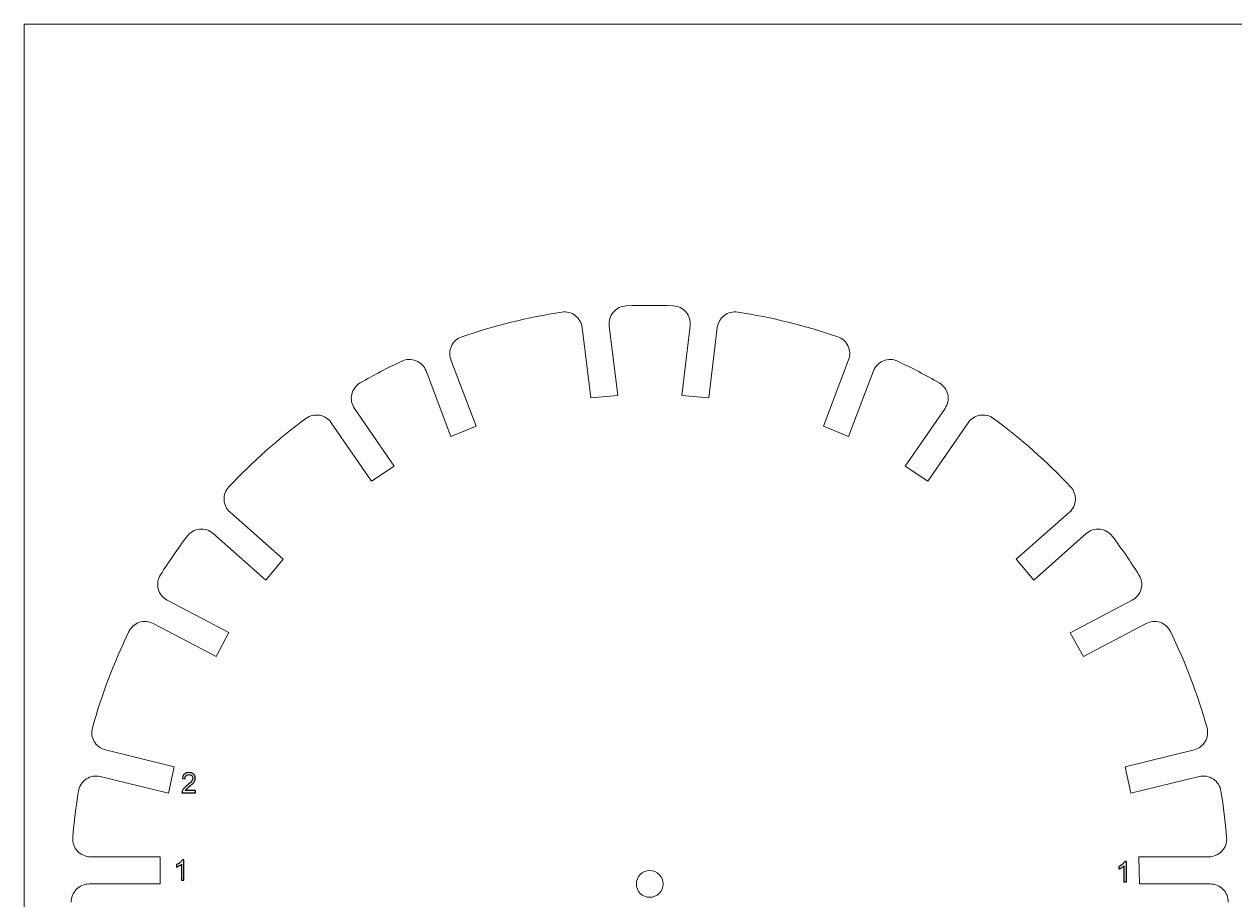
# Model space of a CAD drawing. Header units: millimetres. Extents: x -308 to 392, y -293 to 257.
# Drawn here: x -307.9 to -171.9, y 158.6 to 256.9 of the extents above; entities that cross this region are included whole.
import ezdxf

# ---------------------------------------------------------------- set-up
doc = ezdxf.new("R2010")
doc.units = ezdxf.units.MM
doc.header["$MEASUREMENT"] = 0
doc.layers.add('MAKE2D$VISIBLE$LINES', color=7, linetype='Continuous')

msp = doc.modelspace()

# ---------------------------------------------------------------- linework, layer by layer
at = {"layer": 'MAKE2D$VISIBLE$LINES', "color": 250, "lineweight": 20}
msp.add_lwpolyline([(-307.8621, -293.0758), (392.1379, -293.0758), (392.1379, 256.9242), (-307.8621, 256.9242), (-307.8621, -293.0758)], close=True, dxfattribs=at)
at = {"layer": 'MAKE2D$VISIBLE$LINES', "color": 18, "lineweight": 9}
for points in [[(-247.4907, 224.5782), (-251.3085, 223.9911), (-255.0664, 223.0649), (-258.7197, 221.8105)], [(-234.974, 225.2799), (-236.7315, 225.3513), (-238.4912, 225.3513), (-240.2487, 225.2799)], [(-216.5031, 221.8105), (-220.1564, 223.0649), (-223.9142, 223.9911), (-227.732, 224.5782)], [(-265.4582, 219.0663), (-267.0476, 218.3127), (-268.6057, 217.495), (-270.1287, 216.615)], [(-205.094, 216.615), (-206.617, 217.495), (-208.1751, 218.3127), (-209.7645, 219.0663)], [(-276.2152, 212.6282), (-279.3228, 210.3342), (-282.2198, 207.7677), (-284.8717, 204.9592)], [(-190.351, 204.9592), (-193.0029, 207.7677), (-195.8999, 210.3342), (-199.0076, 212.6282)], [(-289.5631, 199.3977), (-290.6202, 197.9919), (-291.6198, 196.5437), (-292.5594, 195.0567)], [(-182.6633, 195.0567), (-183.6029, 196.5436), (-184.6025, 197.9918), (-185.6596, 199.3977)], [(-296.0959, 188.6981), (-297.7815, 185.2226), (-299.154, 181.6038), (-300.1969, 177.8846)], [(-175.0258, 177.8846), (-176.0688, 181.6038), (-177.4412, 185.2226), (-179.1268, 188.6981)], [(-301.7664, 170.7799), (-302.0491, 169.0438), (-302.2611, 167.297), (-302.4021, 165.5437)], [(-172.8205, 165.5437), (-172.9615, 167.297), (-173.1736, 169.0439), (-173.4563, 170.78)]]:
    msp.add_open_spline(points, degree=3, dxfattribs=at)
for points, knots in [([(-245.2013, 222.8425), (-245.2666, 223.38), (-245.547, 223.8681), (-245.9785, 224.1952), (-245.9785, 224.1952), (-246.4099, 224.5223), (-246.9556, 224.6605), (-247.4907, 224.5782)], [0, 0, 0, 0, 0.33333333, 0.33333333, 0.33333333, 0.33333333, 1, 1, 1, 1]), ([(-240.2487, 225.2799), (-240.8066, 225.2572), (-241.3295, 225.0024), (-241.6912, 224.5771), (-241.6912, 224.5771), (-242.0528, 224.1518), (-242.2203, 223.5947), (-242.153, 223.0405)], [0, 0, 0, 0, 0.33333333, 0.33333333, 0.33333333, 0.33333333, 1, 1, 1, 1]), ([(-233.0698, 223.0404), (-233.0025, 223.5946), (-233.1699, 224.1518), (-233.5315, 224.5771), (-233.5315, 224.5771), (-233.8932, 225.0024), (-234.4162, 225.2572), (-234.974, 225.2798)], [0, 0, 0, 0, 0.33333333, 0.33333333, 0.33333333, 0.33333333, 1, 1, 1, 1]), ([(-227.732, 224.5782), (-228.2671, 224.6605), (-228.8128, 224.5223), (-229.2443, 224.1952), (-229.2443, 224.1952), (-229.6757, 223.8681), (-229.9561, 223.38), (-230.0214, 222.8425)], [0, 0, 0, 0, 0.33333333, 0.33333333, 0.33333333, 0.33333333, 1, 1, 1, 1]), ([(-242.153, 223.0405), (-242.153, 223.0405), (-241.2029, 215.216), (-241.2029, 215.216), (-241.2029, 215.216), (-241.2029, 215.216), (-244.2409, 214.9324), (-244.2409, 214.9324), (-244.2409, 214.9324), (-244.2409, 214.9324), (-245.2013, 222.8425), (-245.2013, 222.8425)], [0, 0, 0, 0, 0.25, 0.25, 0.25, 0.25, 0.5, 0.5, 0.5, 0.5, 1, 1, 1, 1]), ([(-230.0214, 222.8425), (-230.0214, 222.8425), (-230.9818, 214.9324), (-230.9818, 214.9324), (-230.9818, 214.9324), (-230.9818, 214.9324), (-234.0198, 215.216), (-234.0198, 215.216), (-234.0198, 215.216), (-234.0198, 215.216), (-233.0698, 223.0404), (-233.0698, 223.0404)], [0, 0, 0, 0, 0.25, 0.25, 0.25, 0.25, 0.5, 0.5, 0.5, 0.5, 1, 1, 1, 1]), ([(-258.7197, 221.8105), (-259.2318, 221.6347), (-259.6507, 221.2588), (-259.8807, 220.7686), (-259.8807, 220.7686), (-260.1107, 220.2785), (-260.1322, 219.716), (-259.9402, 219.2097)], [0, 0, 0, 0, 0.33333333, 0.33333333, 0.33333333, 0.33333333, 1, 1, 1, 1]), ([(-215.2825, 219.2097), (-215.0905, 219.716), (-215.112, 220.2785), (-215.342, 220.7686), (-215.342, 220.7686), (-215.572, 221.2588), (-215.991, 221.6347), (-216.5031, 221.8105)], [0, 0, 0, 0, 0.33333333, 0.33333333, 0.33333333, 0.33333333, 1, 1, 1, 1]), ([(-262.7314, 217.9683), (-262.9294, 218.4904), (-263.3365, 218.9059), (-263.8544, 219.1144), (-263.8544, 219.1144), (-264.3723, 219.3229), (-264.9538, 219.3055), (-265.4582, 219.0663)], [0, 0, 0, 0, 0.33333333, 0.33333333, 0.33333333, 0.33333333, 1, 1, 1, 1]), ([(-259.9402, 219.2097), (-259.9402, 219.2097), (-257.1146, 211.7593), (-257.1146, 211.7593), (-257.1146, 211.7593), (-257.1146, 211.7593), (-259.9364, 210.5986), (-259.9364, 210.5986), (-259.9364, 210.5986), (-259.9364, 210.5986), (-262.7314, 217.9683), (-262.7314, 217.9683)], [0, 0, 0, 0, 0.25, 0.25, 0.25, 0.25, 0.5, 0.5, 0.5, 0.5, 1, 1, 1, 1]), ([(-212.4913, 217.9683), (-212.4913, 217.9683), (-215.2863, 210.5986), (-215.2863, 210.5986), (-215.2863, 210.5986), (-215.2863, 210.5986), (-218.1081, 211.7593), (-218.1081, 211.7593), (-218.1081, 211.7593), (-218.1081, 211.7593), (-215.2825, 219.2097), (-215.2825, 219.2097)], [0, 0, 0, 0, 0.25, 0.25, 0.25, 0.25, 0.5, 0.5, 0.5, 0.5, 1, 1, 1, 1]), ([(-209.7645, 219.0663), (-210.269, 219.3055), (-210.8504, 219.3229), (-211.3683, 219.1144), (-211.3683, 219.1144), (-211.8862, 218.9059), (-212.2934, 218.4904), (-212.4913, 217.9683)], [0, 0, 0, 0, 0.33333333, 0.33333333, 0.33333333, 0.33333333, 1, 1, 1, 1]), ([(-270.1287, 216.615), (-270.6122, 216.3357), (-270.9568, 215.8671), (-271.0794, 215.3224), (-271.0794, 215.3224), (-271.202, 214.7777), (-271.0913, 214.2066), (-270.7742, 213.7472)], [0, 0, 0, 0, 0.33333333, 0.33333333, 0.33333333, 0.33333333, 1, 1, 1, 1]), ([(-204.4486, 213.7471), (-204.1314, 214.2066), (-204.0208, 214.7777), (-204.1433, 215.3224), (-204.1433, 215.3224), (-204.2659, 215.8671), (-204.6106, 216.3357), (-205.094, 216.615)], [0, 0, 0, 0, 0.33333333, 0.33333333, 0.33333333, 0.33333333, 1, 1, 1, 1]), ([(-270.7742, 213.7472), (-270.7742, 213.7472), (-266.2967, 207.2605), (-266.2967, 207.2605), (-266.2967, 207.2605), (-266.2967, 207.2605), (-268.8549, 205.5975), (-268.8549, 205.5975), (-268.8549, 205.5975), (-268.8549, 205.5975), (-273.3814, 212.1553), (-273.3814, 212.1553)], [0, 0, 0, 0, 0.25, 0.25, 0.25, 0.25, 0.5, 0.5, 0.5, 0.5, 1, 1, 1, 1]), ([(-201.8413, 212.1553), (-201.8413, 212.1553), (-206.3678, 205.5975), (-206.3678, 205.5975), (-206.3678, 205.5975), (-206.3678, 205.5975), (-208.926, 207.2605), (-208.926, 207.2605), (-208.926, 207.2605), (-208.926, 207.2605), (-204.4486, 213.7471), (-204.4486, 213.7471)], [0, 0, 0, 0, 0.25, 0.25, 0.25, 0.25, 0.5, 0.5, 0.5, 0.5, 1, 1, 1, 1]), ([(-273.3814, 212.1553), (-273.689, 212.6009), (-274.1641, 212.9027), (-274.6981, 212.9919), (-274.6981, 212.9919), (-275.2322, 213.081), (-275.7796, 212.9498), (-276.2152, 212.6282)], [0, 0, 0, 0, 0.33333333, 0.33333333, 0.33333333, 0.33333333, 1, 1, 1, 1]), ([(-199.0076, 212.6282), (-199.4432, 212.9498), (-199.9905, 213.081), (-200.5246, 212.9918), (-200.5246, 212.9918), (-201.0587, 212.9027), (-201.5338, 212.6009), (-201.8413, 212.1553)], [0, 0, 0, 0, 0.33333333, 0.33333333, 0.33333333, 0.33333333, 1, 1, 1, 1]), ([(-284.8717, 204.9592), (-285.2434, 204.5655), (-285.4396, 204.038), (-285.4155, 203.4971), (-285.4155, 203.4971), (-285.3914, 202.9562), (-285.149, 202.4481), (-284.7438, 202.0891)], [0, 0, 0, 0, 0.33333333, 0.33333333, 0.33333333, 0.33333333, 1, 1, 1, 1]), ([(-190.479, 202.0891), (-190.0737, 202.4481), (-189.8313, 202.9561), (-189.8072, 203.497), (-189.8072, 203.497), (-189.7831, 204.0379), (-189.9793, 204.5655), (-190.351, 204.9592)], [0, 0, 0, 0, 0.33333333, 0.33333333, 0.33333333, 0.33333333, 1, 1, 1, 1]), ([(-284.7438, 202.0891), (-284.7438, 202.0891), (-278.7795, 196.8052), (-278.7795, 196.8052), (-278.7795, 196.8052), (-278.7795, 196.8052), (-280.7386, 194.4661), (-280.7386, 194.4661), (-280.7386, 194.4661), (-280.7386, 194.4661), (-286.6383, 199.6927), (-286.6383, 199.6927)], [0, 0, 0, 0, 0.25, 0.25, 0.25, 0.25, 0.5, 0.5, 0.5, 0.5, 1, 1, 1, 1]), ([(-188.5844, 199.6927), (-188.5844, 199.6927), (-194.4841, 194.4661), (-194.4841, 194.4661), (-194.4841, 194.4661), (-194.4841, 194.4661), (-196.4433, 196.8052), (-196.4433, 196.8052), (-196.4433, 196.8052), (-196.4433, 196.8052), (-190.479, 202.0891), (-190.479, 202.0891)], [0, 0, 0, 0, 0.25, 0.25, 0.25, 0.25, 0.5, 0.5, 0.5, 0.5, 1, 1, 1, 1]), ([(-286.6383, 199.6927), (-287.0562, 200.063), (-287.6098, 200.2417), (-288.1653, 200.1856), (-288.1653, 200.1856), (-288.7208, 200.1296), (-289.2275, 199.8439), (-289.5631, 199.3977)], [0, 0, 0, 0, 0.33333333, 0.33333333, 0.33333333, 0.33333333, 1, 1, 1, 1]), ([(-185.6596, 199.3977), (-185.9952, 199.8439), (-186.5019, 200.1296), (-187.0574, 200.1856), (-187.0574, 200.1856), (-187.6129, 200.2417), (-188.1665, 200.063), (-188.5844, 199.6927)], [0, 0, 0, 0, 0.33333333, 0.33333333, 0.33333333, 0.33333333, 1, 1, 1, 1]), ([(-292.5594, 195.0567), (-292.8577, 194.5848), (-292.9451, 194.0096), (-292.8005, 193.4704), (-292.8005, 193.4704), (-292.6559, 192.9311), (-292.2925, 192.4769), (-291.7982, 192.2174)], [0, 0, 0, 0, 0.33333333, 0.33333333, 0.33333333, 0.33333333, 1, 1, 1, 1]), ([(-183.4246, 192.2174), (-182.9302, 192.4768), (-182.5668, 192.9311), (-182.4223, 193.4704), (-182.4223, 193.4704), (-182.2777, 194.0096), (-182.3651, 194.5847), (-182.6633, 195.0567)], [0, 0, 0, 0, 0.33333333, 0.33333333, 0.33333333, 0.33333333, 1, 1, 1, 1]), ([(-291.7982, 192.2174), (-291.7982, 192.2174), (-284.894, 188.5938), (-284.894, 188.5938), (-284.894, 188.5938), (-284.894, 188.5938), (-286.3114, 185.8932), (-286.3114, 185.8932), (-286.3114, 185.8932), (-286.3114, 185.8932), (-293.367, 189.5962), (-293.367, 189.5962)], [0, 0, 0, 0, 0.25, 0.25, 0.25, 0.25, 0.5, 0.5, 0.5, 0.5, 1, 1, 1, 1]), ([(-181.8558, 189.5962), (-181.8558, 189.5962), (-188.9113, 185.8932), (-188.9113, 185.8932), (-188.9113, 185.8932), (-188.9113, 185.8932), (-190.4036, 188.5545), (-190.4036, 188.5545), (-190.4036, 188.5545), (-190.4036, 188.5545), (-183.4246, 192.2174), (-183.4246, 192.2174)], [0, 0, 0, 0, 0.25, 0.25, 0.25, 0.25, 0.5, 0.5, 0.5, 0.5, 1, 1, 1, 1]), ([(-293.367, 189.5962), (-293.8464, 189.8478), (-294.4073, 189.8943), (-294.9217, 189.7251), (-294.9217, 189.7251), (-295.436, 189.5558), (-295.8597, 189.1852), (-296.0959, 188.6981)], [0, 0, 0, 0, 0.33333333, 0.33333333, 0.33333333, 0.33333333, 1, 1, 1, 1]), ([(-179.1268, 188.6981), (-179.3631, 189.1852), (-179.7868, 189.5558), (-180.3011, 189.7251), (-180.3011, 189.7251), (-180.8154, 189.8943), (-181.3763, 189.8478), (-181.8558, 189.5962)], [0, 0, 0, 0, 0.33333333, 0.33333333, 0.33333333, 0.33333333, 1, 1, 1, 1]), ([(-300.1969, 177.8846), (-300.3431, 177.3633), (-300.2717, 176.805), (-299.999, 176.3372), (-299.999, 176.3372), (-299.7263, 175.8695), (-299.2756, 175.5323), (-298.7499, 175.4027)], [0, 0, 0, 0, 0.33333333, 0.33333333, 0.33333333, 0.33333333, 1, 1, 1, 1]), ([(-176.4729, 175.4027), (-175.9472, 175.5323), (-175.4965, 175.8695), (-175.2238, 176.3372), (-175.2238, 176.3372), (-174.951, 176.8049), (-174.8796, 177.3633), (-175.0258, 177.8846)], [0, 0, 0, 0, 0.33333333, 0.33333333, 0.33333333, 0.33333333, 1, 1, 1, 1]), ([(-298.7499, 175.4027), (-298.7499, 175.4027), (-291.0132, 173.4958), (-291.0132, 173.4958), (-291.0132, 173.4958), (-291.0132, 173.4958), (-291.6609, 170.5142), (-291.6609, 170.5142), (-291.6609, 170.5142), (-291.6609, 170.5142), (-299.3137, 172.4004), (-299.3137, 172.4004)], [0, 0, 0, 0, 0.25, 0.25, 0.25, 0.25, 0.5, 0.5, 0.5, 0.5, 1, 1, 1, 1]), ([(-175.909, 172.4004), (-175.909, 172.4004), (-183.5618, 170.5142), (-183.5618, 170.5142), (-183.5618, 170.5142), (-183.5618, 170.5142), (-184.2096, 173.4958), (-184.2096, 173.4958), (-184.2096, 173.4958), (-184.2096, 173.4958), (-176.4729, 175.4027), (-176.4729, 175.4027)], [0, 0, 0, 0, 0.25, 0.25, 0.25, 0.25, 0.5, 0.5, 0.5, 0.5, 1, 1, 1, 1]), ([(-299.3137, 172.4004), (-299.8558, 172.534), (-300.4291, 172.435), (-300.8949, 172.1272), (-300.8949, 172.1272), (-301.3607, 171.8194), (-301.6767, 171.331), (-301.7664, 170.7799)], [0, 0, 0, 0, 0.33333333, 0.33333333, 0.33333333, 0.33333333, 1, 1, 1, 1]), ([(-173.4563, 170.78), (-173.5461, 171.331), (-173.862, 171.8195), (-174.3278, 172.1272), (-174.3278, 172.1272), (-174.7937, 172.435), (-175.3669, 172.534), (-175.909, 172.4004)], [0, 0, 0, 0, 0.33333333, 0.33333333, 0.33333333, 0.33333333, 1, 1, 1, 1]), ([(-302.4021, 165.5437), (-302.4468, 164.9872), (-302.2569, 164.4373), (-301.8783, 164.0271), (-301.8783, 164.0271), (-301.4997, 163.6168), (-300.9668, 163.3834), (-300.4085, 163.3834)], [0, 0, 0, 0, 0.33333333, 0.33333333, 0.33333333, 0.33333333, 1, 1, 1, 1]), ([(-174.8141, 163.3834), (-174.2558, 163.3834), (-173.7229, 163.6168), (-173.3443, 164.0271), (-173.3443, 164.0271), (-172.9657, 164.4374), (-172.7758, 164.9872), (-172.8205, 165.5437)], [0, 0, 0, 0, 0.33333333, 0.33333333, 0.33333333, 0.33333333, 1, 1, 1, 1]), ([(-300.4085, 163.3834), (-300.4085, 163.3834), (-292.6114, 163.3834), (-292.6114, 163.3834), (-292.6114, 163.3834), (-292.6114, 163.3834), (-292.6114, 160.3334), (-292.6114, 160.3334), (-292.6114, 160.3334), (-292.6114, 160.3334), (-300.5796, 160.3334), (-300.5796, 160.3334)], [0, 0, 0, 0, 0.25, 0.25, 0.25, 0.25, 0.5, 0.5, 0.5, 0.5, 1, 1, 1, 1]), ([(-174.6431, 160.3334), (-174.6431, 160.3334), (-182.6114, 160.3334), (-182.6114, 160.3334), (-182.6114, 160.3334), (-182.6114, 160.3334), (-182.696, 163.3834), (-182.696, 163.3834), (-182.696, 163.3834), (-182.696, 163.3834), (-174.8141, 163.3834), (-174.8141, 163.3834)], [0, 0, 0, 0, 0.25, 0.25, 0.25, 0.25, 0.5, 0.5, 0.5, 0.5, 1, 1, 1, 1]), ([(-236.1114, 160.3334), (-236.1114, 161.1618), (-236.7829, 161.8334), (-237.6114, 161.8334), (-237.6114, 161.8334), (-238.4398, 161.8334), (-239.1114, 161.1619), (-239.1114, 160.3334), (-239.1114, 160.3334), (-239.1114, 159.505), (-238.4398, 158.8334), (-237.6114, 158.8334), (-237.6114, 158.8334), (-236.7829, 158.8334), (-236.1114, 159.505), (-236.1114, 160.3334)], [0, 0, 0, 0, 0.2, 0.2, 0.2, 0.2, 0.4, 0.4, 0.4, 0.4, 0.6, 0.6, 0.6, 0.6, 1, 1, 1, 1]), ([(-300.5796, 160.3334), (-301.1211, 160.3334), (-301.6394, 160.1139), (-302.0161, 159.725), (-302.0161, 159.725), (-302.3928, 159.3361), (-302.5958, 158.8111), (-302.5786, 158.2699)], [0, 0, 0, 0, 0.33333333, 0.33333333, 0.33333333, 0.33333333, 1, 1, 1, 1]), ([(-172.6441, 158.2699), (-172.6269, 158.8111), (-172.8299, 159.3361), (-173.2066, 159.725), (-173.2066, 159.725), (-173.5834, 160.1139), (-174.1017, 160.3334), (-174.6431, 160.3334)], [0, 0, 0, 0, 0.33333333, 0.33333333, 0.33333333, 0.33333333, 1, 1, 1, 1])]:
    msp.add_open_spline(points, degree=3, knots=knots, dxfattribs=at)
at = {"layer": 'MAKE2D$VISIBLE$LINES', "color": 250}
for points, knots in [([(-288.643, 170.8278), (-288.643, 170.8278), (-288.643, 170.5611), (-288.643, 170.5611), (-288.643, 170.5611), (-288.643, 170.5611), (-290.1479, 170.5611), (-290.1479, 170.5611), (-290.1479, 170.5611), (-290.15, 170.6283), (-290.1389, 170.6929), (-290.1151, 170.7553), (-290.1151, 170.7553), (-290.0765, 170.8574), (-290.0146, 170.9585), (-289.9294, 171.0575), (-289.9294, 171.0575), (-289.8442, 171.1564), (-289.7225, 171.2707), (-289.5643, 171.4004), (-289.5643, 171.4004), (-289.3182, 171.603), (-289.151, 171.7634), (-289.0637, 171.8819), (-289.0637, 171.8819), (-288.9758, 172.0004), (-288.9319, 172.1126), (-288.9319, 172.2185), (-288.9319, 172.2185), (-288.9319, 172.329), (-288.9716, 172.4222), (-289.051, 172.4984), (-289.051, 172.4984), (-289.1303, 172.5741), (-289.2341, 172.6122), (-289.3616, 172.6122), (-289.3616, 172.6122), (-289.4965, 172.6122), (-289.6045, 172.5719), (-289.6854, 172.4915), (-289.6854, 172.4915), (-289.7664, 172.4116), (-289.8071, 172.3005), (-289.8082, 172.1581), (-289.8082, 172.1581), (-289.8082, 172.1581), (-290.0939, 172.1867), (-290.0939, 172.1867), (-290.0939, 172.1867), (-290.0744, 172.4005), (-290.0003, 172.5635), (-289.8722, 172.6757), (-289.8722, 172.6757), (-289.7436, 172.7878), (-289.5717, 172.8439), (-289.3552, 172.8439), (-289.3552, 172.8439), (-289.1372, 172.8439), (-288.9642, 172.7836), (-288.8372, 172.6624), (-288.8372, 172.6624), (-288.7096, 172.5412), (-288.6461, 172.391), (-288.6461, 172.2121), (-288.6461, 172.2121), (-288.6461, 172.1211), (-288.6647, 172.0317), (-288.7022, 171.9438), (-288.7022, 171.9438), (-288.7393, 171.8554), (-288.8012, 171.7628), (-288.8874, 171.6655), (-288.8874, 171.6655), (-288.9742, 171.5686), (-289.1176, 171.4348), (-289.3177, 171.2654), (-289.3177, 171.2654), (-289.4854, 171.1247), (-289.5934, 171.0294), (-289.641, 170.9791), (-289.641, 170.9791), (-289.6886, 170.9289), (-289.7278, 170.8786), (-289.759, 170.8278), (-289.759, 170.8278), (-289.759, 170.8278), (-288.643, 170.8278), (-288.643, 170.8278)], [0, 0, 0, 0, 0.04347826, 0.04347826, 0.04347826, 0.04347826, 0.08695652, 0.08695652, 0.08695652, 0.08695652, 0.13043478, 0.13043478, 0.13043478, 0.13043478, 0.17391304, 0.17391304, 0.17391304, 0.17391304, 0.2173913, 0.2173913, 0.2173913, 0.2173913, 0.26086957, 0.26086957, 0.26086957, 0.26086957, 0.30434783, 0.30434783, 0.30434783, 0.30434783, 0.34782609, 0.34782609, 0.34782609, 0.34782609, 0.39130435, 0.39130435, 0.39130435, 0.39130435, 0.43478261, 0.43478261, 0.43478261, 0.43478261, 0.47826087, 0.47826087, 0.47826087, 0.47826087, 0.52173913, 0.52173913, 0.52173913, 0.52173913, 0.56521739, 0.56521739, 0.56521739, 0.56521739, 0.60869565, 0.60869565, 0.60869565, 0.60869565, 0.65217391, 0.65217391, 0.65217391, 0.65217391, 0.69565217, 0.69565217, 0.69565217, 0.69565217, 0.73913043, 0.73913043, 0.73913043, 0.73913043, 0.7826087, 0.7826087, 0.7826087, 0.7826087, 0.82608696, 0.82608696, 0.82608696, 0.82608696, 0.86956522, 0.86956522, 0.86956522, 0.86956522, 0.91304348, 0.91304348, 0.91304348, 0.91304348, 1, 1, 1, 1]), ([(-289.9187, 160.7717), (-289.9187, 160.7717), (-290.1981, 160.7717), (-290.1981, 160.7717), (-290.1981, 160.7717), (-290.1981, 160.7717), (-290.1981, 162.5508), (-290.1981, 162.5508), (-290.1981, 162.5508), (-290.2653, 162.4862), (-290.3537, 162.4222), (-290.4627, 162.3581), (-290.4627, 162.3581), (-290.5717, 162.2941), (-290.6701, 162.246), (-290.7569, 162.2142), (-290.7569, 162.2142), (-290.7569, 162.2142), (-290.7569, 162.4841), (-290.7569, 162.4841), (-290.7569, 162.4841), (-290.6008, 162.5571), (-290.4643, 162.646), (-290.3473, 162.7508), (-290.3473, 162.7508), (-290.2304, 162.855), (-290.1473, 162.9561), (-290.0986, 163.0545), (-290.0986, 163.0545), (-290.0986, 163.0545), (-289.9187, 163.0545), (-289.9187, 163.0545), (-289.9187, 163.0545), (-289.9187, 163.0545), (-289.9187, 160.7717), (-289.9187, 160.7717)], [0, 0, 0, 0, 0.1, 0.1, 0.1, 0.1, 0.2, 0.2, 0.2, 0.2, 0.3, 0.3, 0.3, 0.3, 0.4, 0.4, 0.4, 0.4, 0.5, 0.5, 0.5, 0.5, 0.6, 0.6, 0.6, 0.6, 0.7, 0.7, 0.7, 0.7, 0.8, 0.8, 0.8, 0.8, 1, 1, 1, 1]), ([(-184.0815, 160.5731), (-184.0815, 160.5731), (-184.3609, 160.5731), (-184.3609, 160.5731), (-184.3609, 160.5731), (-184.3609, 160.5731), (-184.3609, 162.3522), (-184.3609, 162.3522), (-184.3609, 162.3522), (-184.4281, 162.2876), (-184.5165, 162.2236), (-184.6255, 162.1595), (-184.6255, 162.1595), (-184.7345, 162.0955), (-184.8329, 162.0474), (-184.9197, 162.0156), (-184.9197, 162.0156), (-184.9197, 162.0156), (-184.9197, 162.2855), (-184.9197, 162.2855), (-184.9197, 162.2855), (-184.7636, 162.3585), (-184.6271, 162.4474), (-184.5101, 162.5522), (-184.5101, 162.5522), (-184.3932, 162.6564), (-184.3101, 162.7575), (-184.2614, 162.8559), (-184.2614, 162.8559), (-184.2614, 162.8559), (-184.0815, 162.8559), (-184.0815, 162.8559), (-184.0815, 162.8559), (-184.0815, 162.8559), (-184.0815, 160.5731), (-184.0815, 160.5731)], [0, 0, 0, 0, 0.1, 0.1, 0.1, 0.1, 0.2, 0.2, 0.2, 0.2, 0.3, 0.3, 0.3, 0.3, 0.4, 0.4, 0.4, 0.4, 0.5, 0.5, 0.5, 0.5, 0.6, 0.6, 0.6, 0.6, 0.7, 0.7, 0.7, 0.7, 0.8, 0.8, 0.8, 0.8, 1, 1, 1, 1])]:
    msp.add_open_spline(points, degree=3, knots=knots, dxfattribs=at)

doc.saveas('drawing.dxf')
